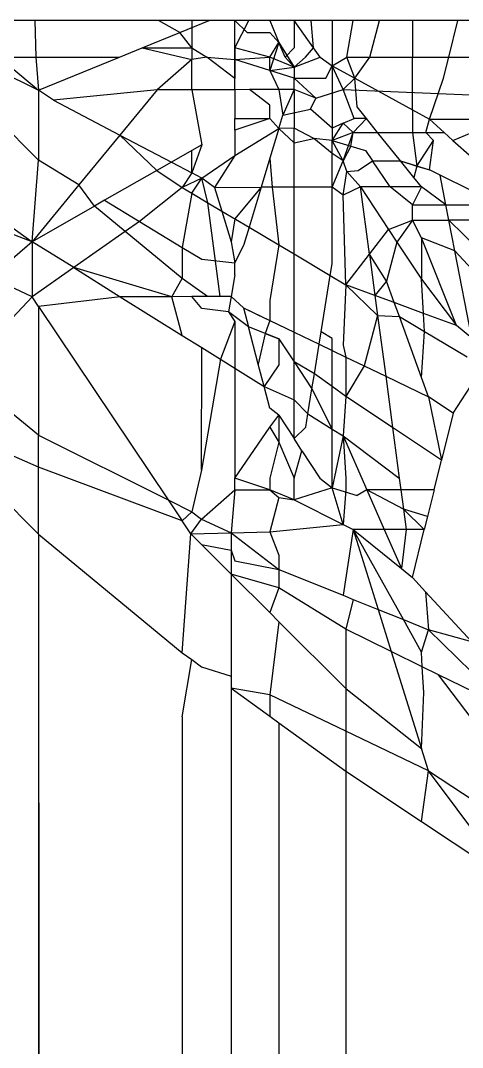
# Model space of a CAD drawing. Header units: inches. Extents: x 17 to 4615, y 5 to 3256.
# Drawn here: x 737.335 to 738.361, y 1396.521 to 1398.907 of the extents above; entities that cross this region are included whole.
import ezdxf

# ---------------------------------------------------------------- set-up
doc = ezdxf.new("R2010")
doc.units = ezdxf.units.IN
doc.header["$MEASUREMENT"] = 0

msp = doc.modelspace()

# ---------------------------------------------------------------- linework, layer by layer
for p, q in [((737.3679, 1398.9075), (737.1816, 1398.9075)), ((737.6556, 1398.9075), (737.3679, 1398.9075)), ((737.3679, 1398.9075), (737.3702, 1398.8225)), ((737.705, 1398.8799), (737.6556, 1398.9075)), ((737.7324, 1398.9075), (737.6556, 1398.9075)), ((737.705, 1398.8799), (737.7728, 1398.9075)), ((737.7728, 1398.9075), (737.7324, 1398.9075)), ((737.7324, 1398.9075), (737.7324, 1398.844)), ((737.8324, 1398.9075), (737.7728, 1398.9075)), ((737.8324, 1398.9075), (737.8611, 1398.8799)), ((737.8324, 1398.844), (737.8324, 1398.9075)), ((737.8324, 1398.844), (737.8651, 1398.9075)), ((737.8651, 1398.9075), (737.8324, 1398.9075)), ((737.9139, 1398.9075), (737.8651, 1398.9075)), ((737.9139, 1398.9075), (737.9346, 1398.8561)), ((737.9699, 1398.9075), (737.9139, 1398.9075)), ((737.9699, 1398.9075), (737.9699, 1398.844)), ((738.0101, 1398.9075), (737.9699, 1398.9075)), ((738.0151, 1398.844), (737.9699, 1398.9075)), ((738.0151, 1398.844), (738.0101, 1398.9075)), ((738.0583, 1398.9075), (738.0101, 1398.9075)), ((738.1074, 1398.9075), (738.0583, 1398.9075)), ((738.0583, 1398.9075), (738.0583, 1398.8026)), ((738.0924, 1398.8225), (738.1074, 1398.9075)), ((738.168, 1398.9075), (738.1074, 1398.9075)), ((738.146, 1398.8225), (738.168, 1398.9075)), ((738.2449, 1398.9075), (738.168, 1398.9075)), ((738.3502, 1398.9075), (738.2449, 1398.9075)), ((738.2449, 1398.9075), (738.2449, 1398.8225)), ((738.3294, 1398.8225), (738.3502, 1398.9075)), ((738.3824, 1398.9075), (738.3502, 1398.9075)), ((737.6172, 1398.844), (737.705, 1398.8799)), ((737.7324, 1398.844), (737.705, 1398.8799)), ((737.8611, 1398.8799), (737.9139, 1398.8799)), ((737.9139, 1398.8799), (737.9346, 1398.8561)), ((737.9346, 1398.8561), (737.9139, 1398.7912)), ((737.9139, 1398.8225), (737.9346, 1398.8561)), ((737.9346, 1398.8561), (737.9699, 1398.7994)), ((737.9495, 1398.8225), (737.9346, 1398.8561)), ((737.5644, 1398.8225), (737.6172, 1398.844)), ((737.6172, 1398.844), (737.7324, 1398.8167)), ((737.6172, 1398.844), (737.7324, 1398.844)), ((737.7324, 1398.844), (737.7324, 1398.8167)), ((737.7324, 1398.844), (737.7672, 1398.8225)), ((737.8324, 1398.8167), (737.8324, 1398.844)), ((737.9139, 1398.8225), (737.8324, 1398.844)), ((737.8324, 1398.844), (737.8324, 1398.773)), ((737.9699, 1398.844), (737.9495, 1398.8225)), ((737.9964, 1398.8225), (738.0151, 1398.844)), ((738.0304, 1398.8225), (738.0151, 1398.844)), ((737.2324, 1398.8167), (737.3767, 1398.746)), ((737.2842, 1398.8225), (737.3767, 1398.746)), ((737.2842, 1398.8225), (737.3702, 1398.8225)), ((737.3702, 1398.8225), (737.3767, 1398.746)), ((737.3702, 1398.8225), (737.5644, 1398.8225)), ((737.3767, 1398.746), (737.5644, 1398.8225)), ((737.7324, 1398.8167), (737.6522, 1398.7465)), ((737.7672, 1398.8225), (737.7324, 1398.8167)), ((737.7324, 1398.7466), (737.7324, 1398.8167)), ((737.8324, 1398.773), (737.7672, 1398.8225)), ((737.7672, 1398.8225), (737.8324, 1398.8167)), ((737.8324, 1398.8167), (737.9139, 1398.8225)), ((737.9139, 1398.7912), (737.8324, 1398.8167)), ((737.8324, 1398.773), (737.8324, 1398.8167)), ((737.8324, 1398.7468), (737.8324, 1398.8167)), ((737.9699, 1398.7994), (737.9139, 1398.8225)), ((737.9139, 1398.7912), (737.9139, 1398.8225)), ((737.9139, 1398.7912), (737.9699, 1398.7994)), ((737.9495, 1398.8225), (737.9699, 1398.7994)), ((737.9699, 1398.7994), (738.0304, 1398.8225)), ((737.9699, 1398.7994), (737.9964, 1398.8225)), ((737.9699, 1398.7994), (737.9699, 1398.7736)), ((738.0304, 1398.8225), (738.0583, 1398.8026)), ((738.044, 1398.7736), (738.0583, 1398.8026)), ((738.0583, 1398.8026), (738.0924, 1398.8225)), ((738.0839, 1398.7473), (738.0583, 1398.8026)), ((738.0583, 1398.8026), (738.1109, 1398.7736)), ((738.0583, 1398.8026), (738.0583, 1398.6572)), ((738.1109, 1398.7736), (738.0924, 1398.8225)), ((738.0924, 1398.8225), (738.146, 1398.8225)), ((738.1109, 1398.7736), (738.146, 1398.8225)), ((738.146, 1398.8225), (738.2449, 1398.8225)), ((738.2449, 1398.8225), (738.3294, 1398.8225)), ((738.2449, 1398.6998), (738.2449, 1398.8225)), ((738.3173, 1398.7736), (738.3294, 1398.8225)), ((738.3294, 1398.8225), (738.3824, 1398.8225)), ((737.3768, 1398.5828), (737.1769, 1398.7833)), ((737.9699, 1398.7736), (737.9139, 1398.7912)), ((737.9139, 1398.7912), (737.9346, 1398.747)), ((737.8324, 1398.7468), (737.8324, 1398.773)), ((737.9699, 1398.7471), (737.9699, 1398.7736)), ((737.9699, 1398.7736), (738.044, 1398.7736)), ((737.9699, 1398.7736), (738.0209, 1398.7268)), ((738.0839, 1398.7473), (738.1109, 1398.7736)), ((738.1109, 1398.7736), (738.2449, 1398.6998)), ((738.1162, 1398.7071), (738.1109, 1398.7736)), ((738.2842, 1398.6782), (738.3173, 1398.7736)), ((737.3767, 1398.746), (737.3768, 1398.5828)), ((737.4111, 1398.7226), (737.3767, 1398.746)), ((737.6522, 1398.7465), (737.4111, 1398.7226)), ((737.6522, 1398.7465), (737.5656, 1398.6412)), ((737.7324, 1398.7466), (737.6522, 1398.7465)), ((737.8324, 1398.7468), (737.7324, 1398.7466)), ((737.7324, 1398.7466), (737.7555, 1398.6186)), ((737.8666, 1398.7469), (737.8324, 1398.7468)), ((737.8324, 1398.7468), (737.8324, 1398.6798)), ((737.9346, 1398.747), (737.8666, 1398.7469)), ((737.9138, 1398.7109), (737.8666, 1398.7469)), ((737.9699, 1398.7471), (737.9346, 1398.747)), ((737.9346, 1398.747), (737.9441, 1398.6879)), ((737.9699, 1398.7471), (737.9441, 1398.6879)), ((737.9699, 1398.7471), (737.9699, 1398.6572)), ((738.0209, 1398.7268), (737.9699, 1398.7471)), ((738.0209, 1398.7268), (738.0839, 1398.7473)), ((738.0839, 1398.7473), (738.5101, 1398.7294)), ((738.1092, 1398.6798), (738.0839, 1398.7473)), ((737.4111, 1398.7226), (737.5656, 1398.6412)), ((737.9138, 1398.6798), (737.9138, 1398.7109)), ((738.0083, 1398.7012), (738.0209, 1398.7268)), ((738.1381, 1398.6798), (738.1162, 1398.7071)), ((737.8324, 1398.6525), (737.8324, 1398.6798)), ((737.9138, 1398.6798), (737.8324, 1398.6525)), ((737.8324, 1398.6798), (737.9138, 1398.6798)), ((737.9346, 1398.6563), (737.9138, 1398.6798)), ((737.9346, 1398.6563), (737.9441, 1398.6879)), ((737.9441, 1398.6879), (738.0083, 1398.7012)), ((738.0583, 1398.6572), (738.0083, 1398.7012)), ((738.0839, 1398.6691), (738.1092, 1398.6798)), ((738.1074, 1398.6476), (738.1381, 1398.6798)), ((738.1381, 1398.6798), (738.1092, 1398.6798)), ((738.164, 1398.6476), (738.1381, 1398.6798)), ((738.2449, 1398.6998), (738.2842, 1398.6782)), ((738.2449, 1398.6998), (738.2449, 1398.6476)), ((737.8324, 1398.594), (737.9346, 1398.6563)), ((737.9346, 1398.6563), (737.9138, 1398.5874)), ((737.9699, 1398.6572), (737.9346, 1398.6563)), ((737.9346, 1398.6563), (737.9699, 1398.6232)), ((738.0157, 1398.6334), (737.9699, 1398.6572)), ((737.9699, 1398.6232), (737.9699, 1398.6572)), ((738.0583, 1398.629), (738.0839, 1398.6691)), ((738.0839, 1398.6691), (738.0583, 1398.6572)), ((738.0583, 1398.6572), (738.0583, 1398.629)), ((738.1074, 1398.6476), (738.0839, 1398.6691)), ((738.2761, 1398.6476), (738.2842, 1398.6782)), ((738.2842, 1398.6782), (738.3182, 1398.6476)), ((738.2842, 1398.6782), (738.3824, 1398.6782)), ((737.5656, 1398.6412), (737.4706, 1398.5258)), ((737.5656, 1398.6412), (737.6516, 1398.5592)), ((737.5656, 1398.6412), (737.6851, 1398.5783)), ((737.8324, 1398.6525), (737.8324, 1398.594)), ((737.9699, 1398.6232), (738.0157, 1398.6334)), ((738.0583, 1398.629), (738.0157, 1398.6334)), ((738.0583, 1398.5985), (738.0157, 1398.6334)), ((738.1074, 1398.6476), (738.0583, 1398.629)), ((738.0838, 1398.5816), (738.1074, 1398.6476)), ((738.1022, 1398.6156), (738.1074, 1398.6476)), ((738.1074, 1398.6476), (738.164, 1398.6476)), ((738.164, 1398.6476), (738.2449, 1398.6476)), ((738.2171, 1398.5816), (738.164, 1398.6476)), ((738.2449, 1398.6476), (738.2761, 1398.6476)), ((738.2449, 1398.6476), (738.2554, 1398.569)), ((738.2761, 1398.6476), (738.3182, 1398.6476)), ((738.2937, 1398.629), (738.2761, 1398.6476)), ((738.3182, 1398.6476), (738.339, 1398.629)), ((738.339, 1398.629), (738.3824, 1398.6476)), ((737.7555, 1398.6186), (737.7324, 1398.5534)), ((737.7555, 1398.6186), (737.7324, 1398.6054)), ((737.9699, 1398.5202), (737.9699, 1398.6232)), ((738.0838, 1398.5816), (738.0583, 1398.629)), ((738.0583, 1398.629), (738.1022, 1398.6156)), ((738.0583, 1398.5985), (738.0583, 1398.629)), ((738.1022, 1398.6156), (738.0838, 1398.5816)), ((738.1022, 1398.6156), (738.1359, 1398.6054)), ((738.2554, 1398.569), (738.2937, 1398.629)), ((738.2842, 1398.5602), (738.2937, 1398.629)), ((738.339, 1398.629), (738.3824, 1398.5901)), ((737.7324, 1398.6054), (737.6851, 1398.5783)), ((737.7324, 1398.5534), (737.7324, 1398.6054)), ((737.7555, 1398.5413), (737.8324, 1398.594)), ((737.8324, 1398.594), (737.7854, 1398.5197)), ((737.9138, 1398.5874), (737.8936, 1398.52)), ((737.9138, 1398.5874), (737.9191, 1398.5201)), ((738.0838, 1398.5816), (738.0583, 1398.5985)), ((738.0583, 1398.5205), (738.0583, 1398.5985)), ((738.1359, 1398.6054), (738.1519, 1398.5816)), ((737.1031, 1398.5787), (737.3618, 1398.3935)), ((737.3618, 1398.3935), (737.3768, 1398.5828)), ((737.4706, 1398.5258), (737.3768, 1398.5828)), ((737.6851, 1398.5783), (737.6516, 1398.5592)), ((737.6851, 1398.5783), (737.7324, 1398.5534)), ((738.0583, 1398.5205), (738.0838, 1398.5816)), ((738.0928, 1398.5567), (738.0838, 1398.5816)), ((738.1192, 1398.559), (738.1519, 1398.5816)), ((738.1519, 1398.5816), (738.2171, 1398.5816)), ((738.1928, 1398.5209), (738.1519, 1398.5816)), ((738.2484, 1398.5426), (738.2171, 1398.5816)), ((738.2171, 1398.5816), (738.2842, 1398.5602)), ((738.2171, 1398.5816), (738.2554, 1398.569)), ((738.2554, 1398.569), (738.2484, 1398.5426)), ((738.2554, 1398.569), (738.2842, 1398.5602)), ((737.6516, 1398.5592), (737.53, 1398.4897)), ((737.6516, 1398.5592), (737.7101, 1398.5195)), ((737.7324, 1398.5534), (737.7101, 1398.5195)), ((737.7555, 1398.5413), (737.7101, 1398.5195)), ((737.7555, 1398.5413), (737.7324, 1398.5534)), ((737.7324, 1398.5063), (737.7555, 1398.5413)), ((737.7696, 1398.4841), (737.7555, 1398.5413)), ((737.7854, 1398.5197), (737.7555, 1398.5413)), ((738.0839, 1398.5016), (738.0928, 1398.5567)), ((738.0928, 1398.5567), (738.1192, 1398.559)), ((738.1243, 1398.5207), (738.0928, 1398.5567)), ((738.2657, 1398.5211), (738.2484, 1398.5426)), ((738.3093, 1398.5478), (738.2842, 1398.5602)), ((738.3824, 1398.5118), (738.3093, 1398.5478)), ((738.3226, 1398.4789), (738.3093, 1398.5478)), ((737.4706, 1398.5258), (737.3618, 1398.3935)), ((737.5063, 1398.4761), (737.4706, 1398.5258)), ((737.7101, 1398.5195), (737.6113, 1398.4403)), ((737.7101, 1398.5195), (737.7324, 1398.5063)), ((737.7854, 1398.5197), (737.8936, 1398.52)), ((737.7854, 1398.5197), (737.8021, 1398.4648)), ((737.8936, 1398.52), (737.8324, 1398.4468)), ((737.8936, 1398.52), (737.8656, 1398.427)), ((737.9191, 1398.5201), (737.8936, 1398.52)), ((737.9699, 1398.5202), (737.9191, 1398.5201)), ((737.9191, 1398.5201), (737.9346, 1398.386)), ((738.0583, 1398.5205), (737.9699, 1398.5202)), ((737.9699, 1398.365), (737.9699, 1398.5202)), ((738.0583, 1398.3423), (738.0583, 1398.5205)), ((738.0839, 1398.5016), (738.0583, 1398.5205)), ((738.1243, 1398.5207), (738.0839, 1398.5016)), ((738.1928, 1398.5209), (738.1243, 1398.5207)), ((738.1243, 1398.5207), (738.1894, 1398.422)), ((738.145, 1398.3644), (738.1243, 1398.5207)), ((738.2657, 1398.5211), (738.1928, 1398.5209)), ((738.2449, 1398.4789), (738.1928, 1398.5209)), ((738.2657, 1398.5211), (738.2449, 1398.4789)), ((738.3226, 1398.4789), (738.2657, 1398.5211)), ((737.3618, 1398.3935), (737.1031, 1398.4929)), ((737.53, 1398.4897), (737.5063, 1398.4761)), ((737.53, 1398.4897), (737.6113, 1398.4403)), ((737.7324, 1398.5063), (737.7102, 1398.3802)), ((737.7324, 1398.5063), (737.7696, 1398.4841)), ((738.0903, 1398.2933), (738.0839, 1398.5016)), ((737.5063, 1398.4761), (737.3618, 1398.3935)), ((737.5781, 1398.417), (737.5063, 1398.4761)), ((737.7984, 1398.2658), (737.7696, 1398.4841)), ((737.7696, 1398.4841), (737.8021, 1398.4648)), ((738.2449, 1398.4436), (738.2449, 1398.4789)), ((738.2449, 1398.4789), (738.3226, 1398.4789)), ((738.3226, 1398.4789), (738.3824, 1398.4789)), ((738.3295, 1398.4436), (738.3226, 1398.4789)), ((737.8021, 1398.4648), (737.8238, 1398.3931)), ((737.8021, 1398.4648), (737.8656, 1398.427)), ((737.8324, 1398.4468), (737.8238, 1398.3931)), ((738.1894, 1398.422), (738.2449, 1398.4436)), ((738.2449, 1398.4436), (738.2089, 1398.3926)), ((738.2657, 1398.4021), (738.2449, 1398.4436)), ((738.2449, 1398.4436), (738.3295, 1398.4436)), ((738.3432, 1398.3724), (738.3295, 1398.4436)), ((738.3992, 1398.3757), (738.3295, 1398.4436)), ((738.3824, 1398.4436), (738.3295, 1398.4436)), ((737.6113, 1398.4403), (737.5781, 1398.417)), ((737.6113, 1398.4403), (737.7102, 1398.3802)), ((737.8656, 1398.427), (737.8535, 1398.3869)), ((737.8656, 1398.427), (737.9346, 1398.386)), ((738.145, 1398.3644), (738.1894, 1398.422)), ((738.1894, 1398.422), (738.2089, 1398.3926)), ((737.3618, 1398.3935), (737.2661, 1398.3103)), ((737.3618, 1398.3935), (737.3618, 1398.2655)), ((737.4584, 1398.3332), (737.3618, 1398.3935)), ((737.5781, 1398.417), (737.4584, 1398.3332)), ((737.7101, 1398.3083), (737.5781, 1398.417)), ((738.3475, 1398.1984), (738.2657, 1398.4021)), ((738.3432, 1398.3724), (738.2657, 1398.4021)), ((738.2657, 1398.4021), (738.2657, 1398.3067)), ((737.7102, 1398.3802), (737.7101, 1398.3083)), ((737.7102, 1398.3802), (737.7555, 1398.3527)), ((737.8238, 1398.3931), (737.8324, 1398.344)), ((737.8535, 1398.3869), (737.8324, 1398.344)), ((737.9346, 1398.386), (737.9138, 1398.2565)), ((737.9346, 1398.386), (737.9699, 1398.365)), ((738.2089, 1398.3926), (738.1849, 1398.3016)), ((738.2089, 1398.3926), (738.2657, 1398.3067)), ((738.3824, 1398.1694), (738.3432, 1398.3724)), ((738.3824, 1398.3299), (738.3432, 1398.3724)), ((737.7555, 1398.3527), (737.8324, 1398.344)), ((737.9699, 1398.365), (738.0539, 1398.315)), ((737.9699, 1398.1832), (737.9699, 1398.365)), ((738.0903, 1398.2933), (738.145, 1398.3644)), ((738.1849, 1398.3016), (738.145, 1398.3644)), ((738.145, 1398.3644), (738.1578, 1398.2684)), ((737.4584, 1398.3332), (737.3618, 1398.2655)), ((737.6859, 1398.2657), (737.4584, 1398.3332)), ((737.4584, 1398.3332), (737.5664, 1398.2656)), ((737.8324, 1398.3167), (737.8324, 1398.344)), ((738.0539, 1398.315), (738.0583, 1398.3423)), ((737.3618, 1398.2655), (737.2661, 1398.3103)), ((737.6859, 1398.2657), (737.7101, 1398.3083)), ((737.7691, 1398.2658), (737.7101, 1398.3083)), ((737.8324, 1398.3167), (737.8238, 1398.2659)), ((738.0328, 1398.1842), (738.0539, 1398.315)), ((738.0539, 1398.315), (738.0903, 1398.2933)), ((738.1849, 1398.3016), (738.1578, 1398.2684)), ((738.2028, 1398.2518), (738.1849, 1398.3016)), ((738.2657, 1398.3067), (738.3475, 1398.1984)), ((738.2704, 1398.2269), (738.2657, 1398.3067)), ((738.0903, 1398.2933), (738.0839, 1398.1531)), ((738.1578, 1398.2684), (738.0903, 1398.2933)), ((738.0903, 1398.2933), (738.1639, 1398.2223)), ((737.198, 1398.0906), (737.3618, 1398.2655)), ((737.3767, 1398.2431), (737.3618, 1398.2655)), ((737.5664, 1398.2656), (737.3767, 1398.2431)), ((737.6859, 1398.2657), (737.5664, 1398.2656)), ((737.5664, 1398.2656), (737.7102, 1398.1758)), ((737.7324, 1398.2658), (737.6859, 1398.2657)), ((737.7102, 1398.1758), (737.6859, 1398.2657)), ((737.7555, 1398.2383), (737.7324, 1398.2658)), ((737.7691, 1398.2658), (737.7324, 1398.2658)), ((737.8238, 1398.2659), (737.7691, 1398.2658)), ((737.8238, 1398.2659), (737.7984, 1398.2658)), ((737.8238, 1398.2659), (737.8178, 1398.2306)), ((737.8238, 1398.2659), (737.8526, 1398.2397)), ((737.9138, 1398.2565), (737.9138, 1398.21)), ((738.2028, 1398.2518), (738.1578, 1398.2684)), ((738.1578, 1398.2684), (738.1639, 1398.2223)), ((738.2145, 1398.2194), (738.2028, 1398.2518)), ((738.2704, 1398.2269), (738.2028, 1398.2518)), ((737.3767, 1398.2431), (737.3768, 1397.9435)), ((737.3767, 1398.2431), (737.6775, 1397.7934)), ((737.8178, 1398.2306), (737.7555, 1398.2383)), ((737.8178, 1398.2306), (737.8324, 1398.208)), ((737.8642, 1398.1954), (737.8178, 1398.2306)), ((737.8526, 1398.2397), (737.8642, 1398.1954)), ((737.8526, 1398.2397), (737.9138, 1398.21)), ((737.8526, 1398.2397), (737.884, 1398.2245)), ((738.2729, 1398.1847), (738.2704, 1398.2269)), ((738.3475, 1398.1984), (738.2704, 1398.2269)), ((737.8324, 1398.208), (737.7991, 1398.1202)), ((737.8324, 1398.208), (737.8324, 1398.0994)), ((737.884, 1398.2245), (737.9138, 1398.21)), ((737.9138, 1398.21), (737.9033, 1398.18)), ((737.9138, 1398.21), (737.9699, 1398.1832)), ((738.1639, 1398.2223), (738.1329, 1398.1046)), ((738.1639, 1398.2223), (738.2145, 1398.2194)), ((738.1639, 1398.2223), (738.1828, 1398.0806)), ((738.2656, 1398.0777), (738.2145, 1398.2194)), ((738.2145, 1398.2194), (738.2729, 1398.1847)), ((737.9346, 1398.1677), (737.8642, 1398.1954)), ((737.9033, 1398.18), (737.8642, 1398.1954)), ((737.887, 1398.1087), (737.8642, 1398.1954)), ((737.9033, 1398.18), (737.887, 1398.1087)), ((737.9033, 1398.18), (737.9346, 1398.1677)), ((737.9699, 1398.1832), (738.0281, 1398.1551)), ((737.9699, 1398.1144), (737.9699, 1398.1832)), ((738.0281, 1398.1551), (738.0328, 1398.1842)), ((738.0583, 1398.1687), (738.0328, 1398.1842)), ((738.2656, 1398.0777), (738.2729, 1398.1847)), ((738.2729, 1398.1847), (738.3717, 1398.1259)), ((738.3824, 1398.1694), (738.3475, 1398.1984)), ((737.7102, 1398.1758), (737.7555, 1398.1474)), ((737.9346, 1398.1677), (737.9699, 1398.1144)), ((737.9346, 1398.1677), (737.9348, 1398.1071)), ((738.0171, 1398.0867), (738.0281, 1398.1551)), ((738.0281, 1398.1551), (738.0583, 1398.1406)), ((738.0583, 1398.1406), (738.0583, 1398.1687)), ((737.7554, 1397.8626), (737.7555, 1398.1474)), ((737.7555, 1398.1474), (737.7991, 1398.1202)), ((738.0583, 1398.1406), (738.0903, 1398.1252)), ((738.0583, 1398.057), (738.0583, 1398.1406)), ((738.0839, 1398.1531), (738.0903, 1398.1252)), ((737.7991, 1398.1202), (737.7554, 1397.8626)), ((737.7991, 1398.1202), (737.8324, 1398.0994)), ((737.9007, 1398.0567), (737.887, 1398.1087)), ((737.9348, 1398.1071), (737.9007, 1398.0567)), ((737.9699, 1398.1144), (738.0115, 1398.0515)), ((738.0171, 1398.0867), (737.9699, 1398.1144)), ((737.9699, 1398.0259), (737.9699, 1398.1144)), ((738.0903, 1398.1252), (738.1329, 1398.1046)), ((738.0903, 1398.1252), (738.0905, 1398.0337)), ((737.3768, 1397.9435), (737.198, 1398.0906)), ((737.8324, 1398.0994), (737.8324, 1397.844)), ((737.8324, 1398.0994), (737.9007, 1398.0567)), ((738.0115, 1398.0515), (738.0171, 1398.0867)), ((738.0583, 1398.057), (738.0171, 1398.0867)), ((738.1329, 1398.1046), (738.0905, 1398.0337)), ((738.1329, 1398.1046), (738.1828, 1398.0806)), ((738.3393, 1397.9948), (738.4096, 1398.1033)), ((738.1828, 1398.0806), (738.2819, 1398.0328)), ((738.1828, 1398.0806), (738.1986, 1397.9618)), ((738.2819, 1398.0328), (738.2656, 1398.0777)), ((737.9138, 1398.0068), (737.9007, 1398.0567)), ((737.9007, 1398.0567), (737.9699, 1398.0259)), ((738.0021, 1397.9933), (738.0115, 1398.0515)), ((738.0115, 1398.0515), (738.0583, 1397.9581)), ((738.0583, 1397.9581), (738.0583, 1398.057)), ((738.0905, 1398.0337), (738.0583, 1398.057)), ((737.9699, 1397.9361), (737.9699, 1398.0259)), ((737.9699, 1398.0259), (738.0021, 1397.9933)), ((738.0905, 1398.0337), (738.0839, 1397.9421)), ((738.1986, 1397.9618), (738.0905, 1398.0337)), ((738.3393, 1397.9948), (738.2819, 1398.0328)), ((738.2819, 1398.0328), (738.3124, 1397.886)), ((737.1032, 1397.9893), (737.3767, 1397.7137)), ((737.3767, 1397.8694), (737.1032, 1397.9893)), ((737.9346, 1397.9904), (737.9138, 1398.0068)), ((737.9138, 1397.9623), (737.9346, 1397.9904)), ((737.9346, 1397.9904), (737.9346, 1397.9275)), ((737.9346, 1397.9904), (737.9699, 1397.9361)), ((737.9972, 1397.9628), (738.0021, 1397.9933)), ((738.0021, 1397.9933), (738.0583, 1397.9581)), ((738.3393, 1397.9948), (738.3124, 1397.886)), ((737.3767, 1397.8694), (737.3768, 1397.9435)), ((737.3768, 1397.9435), (737.6775, 1397.7934)), ((737.8324, 1397.844), (737.9138, 1397.9623)), ((737.9138, 1397.9623), (737.9346, 1397.9275)), ((737.9699, 1397.9361), (737.9972, 1397.9628)), ((738.0583, 1397.8214), (738.0583, 1397.9581)), ((738.0583, 1397.9581), (738.0839, 1397.9421)), ((738.0839, 1397.9421), (738.0583, 1397.8214)), ((738.0839, 1397.9421), (738.2142, 1397.844)), ((738.0839, 1397.9421), (738.0901, 1397.844)), ((738.0839, 1397.9421), (738.139, 1397.8167)), ((738.1986, 1397.9618), (738.2142, 1397.844)), ((738.3124, 1397.886), (738.1986, 1397.9618)), ((737.9346, 1397.9275), (737.9137, 1397.844)), ((737.9346, 1397.9275), (737.9699, 1397.844)), ((737.9883, 1397.9078), (737.9699, 1397.9361)), ((737.9699, 1397.844), (737.9883, 1397.9078)), ((737.9883, 1397.9078), (738.0297, 1397.844)), ((737.7102, 1397.7446), (737.3767, 1397.8694)), ((737.3767, 1397.7137), (737.3767, 1397.8694)), ((738.2952, 1397.8167), (738.3124, 1397.886)), ((737.7554, 1397.8626), (737.7324, 1397.766)), ((737.8324, 1397.8167), (737.8324, 1397.844)), ((737.9137, 1397.8167), (737.8324, 1397.844)), ((737.9137, 1397.844), (737.9137, 1397.8167)), ((737.9699, 1397.7932), (737.9699, 1397.844)), ((738.0583, 1397.8214), (737.9699, 1397.7932)), ((738.0297, 1397.844), (738.0583, 1397.8214)), ((738.0583, 1397.8214), (738.1168, 1397.8038)), ((738.0839, 1397.7362), (738.0583, 1397.8214)), ((738.0901, 1397.844), (738.0901, 1397.8167)), ((738.2142, 1397.844), (738.2179, 1397.8167)), ((737.7554, 1397.7483), (737.8324, 1397.8167)), ((737.8324, 1397.8167), (737.8238, 1397.7169)), ((737.8324, 1397.8167), (737.9137, 1397.8167)), ((737.9137, 1397.8167), (737.9346, 1397.7992)), ((737.9699, 1397.7932), (737.9137, 1397.8167)), ((737.9346, 1397.7992), (737.9137, 1397.7193)), ((737.9346, 1397.7992), (737.9699, 1397.7932)), ((738.0901, 1397.8167), (738.0839, 1397.7362)), ((738.139, 1397.8167), (738.1168, 1397.8038)), ((738.2238, 1397.7717), (738.139, 1397.8167)), ((738.2179, 1397.8167), (738.139, 1397.8167)), ((738.139, 1397.8167), (738.1795, 1397.7245)), ((738.2179, 1397.8167), (738.2238, 1397.7717)), ((738.2952, 1397.8167), (738.2179, 1397.8167)), ((738.2952, 1397.8167), (738.2799, 1397.7548)), ((737.6775, 1397.7934), (737.7102, 1397.7446)), ((737.6775, 1397.7934), (737.7324, 1397.766)), ((737.9699, 1397.7932), (738.0839, 1397.7362)), ((737.7324, 1397.766), (737.7102, 1397.7446)), ((737.7324, 1397.766), (737.7554, 1397.7483)), ((738.2799, 1397.7548), (738.2238, 1397.7717)), ((738.2238, 1397.7717), (738.2724, 1397.7245)), ((738.2238, 1397.7717), (738.2301, 1397.7245)), ((738.2799, 1397.7548), (738.2724, 1397.7245)), ((737.7303, 1397.7144), (737.7102, 1397.7446)), ((737.7303, 1397.7144), (737.7554, 1397.7483)), ((737.7554, 1397.7483), (737.8238, 1397.7169)), ((737.9137, 1397.7193), (738.0839, 1397.7362)), ((738.0839, 1397.7362), (738.1074, 1397.7245)), ((737.3767, 1397.7137), (737.7101, 1397.4382)), ((737.3767, 1397.7137), (737.3767, 629.6467)), ((737.3767, 1397.7137), (737.549, 983.3024)), ((737.7101, 1397.4382), (737.7303, 1397.7144)), ((737.7303, 1397.7144), (737.8238, 1397.7169)), ((737.7303, 1397.7144), (737.7554, 1397.6894)), ((737.8238, 1397.7169), (737.9137, 1397.7193)), ((737.8238, 1397.7169), (737.9346, 1397.632)), ((737.8238, 1397.7169), (737.8238, 1397.6767)), ((737.9137, 1397.7193), (737.9346, 1397.6651)), ((738.1074, 1397.7245), (738.0838, 1397.5717)), ((738.1074, 1397.7245), (738.2194, 1397.6339)), ((738.1795, 1397.7245), (738.1074, 1397.7245)), ((738.2238, 1397.5152), (738.1074, 1397.7245)), ((738.1074, 1397.7245), (738.1651, 1397.5389)), ((738.2301, 1397.7245), (738.1795, 1397.7245)), ((738.1795, 1397.7245), (738.2194, 1397.6339)), ((738.2301, 1397.7245), (738.2194, 1397.6339)), ((738.2724, 1397.7245), (738.2301, 1397.7245)), ((738.2449, 1397.6132), (738.2724, 1397.7245)), ((737.7554, 1397.6894), (737.8238, 1397.6211)), ((737.7554, 1397.6894), (737.8238, 1397.6767)), ((737.8238, 1397.6767), (737.8324, 1397.6516)), ((737.8238, 1397.6767), (737.8238, 1397.6211)), ((737.9346, 1397.6651), (737.9346, 1397.632)), ((737.8324, 1397.6516), (737.9346, 1397.632)), ((737.9346, 1397.632), (738.0838, 1397.5717)), ((737.9346, 1397.632), (737.9346, 1397.5887)), ((738.2194, 1397.6339), (738.2449, 1397.6132)), ((737.9346, 1397.5887), (737.8238, 1397.6211)), ((737.8238, 1397.6211), (737.9137, 1397.5313)), ((737.8238, 1397.6211), (737.8238, 1397.3836)), ((738.2449, 1397.6132), (738.2755, 1397.5799)), ((737.9346, 1397.5887), (737.9137, 1397.5313)), ((738.0905, 1397.4926), (737.9346, 1397.5887)), ((738.0838, 1397.5717), (738.1074, 1397.5622)), ((738.1074, 1397.5622), (738.0905, 1397.4926)), ((738.1074, 1397.5622), (738.1651, 1397.5389)), ((738.2755, 1397.5799), (738.2818, 1397.4917)), ((738.2755, 1397.5799), (738.3824, 1397.4636)), ((738.1651, 1397.5389), (738.1956, 1397.4409)), ((738.1651, 1397.5389), (738.2238, 1397.5152)), ((737.9137, 1397.5313), (737.9347, 1397.5103)), ((737.9347, 1397.5103), (737.9137, 1397.3404)), ((737.9347, 1397.5103), (738.0899, 1397.3553)), ((738.2657, 1397.4398), (738.2238, 1397.5152)), ((738.2238, 1397.5152), (738.2818, 1397.4917)), ((738.1956, 1397.4409), (738.0905, 1397.4926)), ((738.0905, 1397.4926), (738.0905, 1397.4121)), ((738.2657, 1397.4398), (738.2818, 1397.4917)), ((738.3824, 1397.4636), (738.2818, 1397.4917)), ((738.2818, 1397.4917), (738.4732, 1397.3044)), ((738.1956, 1397.4409), (738.2657, 1397.2156)), ((738.2677, 1397.4055), (738.1956, 1397.4409)), ((738.2677, 1397.4055), (738.2657, 1397.4398)), ((737.7101, 1397.4382), (737.7324, 1397.4221)), ((737.7102, 1397.289), (737.7324, 1397.4221)), ((737.7324, 1397.4221), (737.7554, 1397.4054)), ((737.7554, 1397.4054), (737.8238, 1397.3836)), ((738.0905, 1397.4121), (738.0899, 1397.3553)), ((738.3057, 1397.3868), (738.2677, 1397.4055)), ((738.2712, 1397.3461), (738.2677, 1397.4055)), ((737.8238, 1397.3836), (737.8238, 1397.3559)), ((738.4732, 1397.1646), (738.3057, 1397.3868)), ((738.4732, 1397.3044), (738.3057, 1397.3868)), ((737.8238, 1397.3559), (737.9137, 1397.2908)), ((737.9137, 1397.3404), (737.8238, 1397.3559)), ((737.8238, 1397.3559), (737.8238, 1141.8374)), ((738.0899, 1397.3553), (738.0899, 1397.2558)), ((738.0899, 1397.3553), (738.2657, 1397.2156)), ((738.2657, 1397.2156), (738.2712, 1397.3461)), ((738.0899, 1397.2558), (737.9137, 1397.3404)), ((737.9137, 1397.3404), (737.9137, 1397.2908)), ((737.7102, 1397.289), (737.549, 983.3024)), ((737.7102, 1397.289), (737.7655, 1272.3969)), ((737.9137, 1397.2908), (737.9347, 1397.2755)), ((737.9347, 1397.2755), (737.927, 1339.3045)), ((737.9347, 1397.2755), (738.0905, 1397.1628)), ((738.0899, 1397.2558), (738.0905, 1397.1628)), ((738.2818, 1397.1637), (738.0899, 1397.2558)), ((738.2818, 1397.1637), (738.2657, 1397.2156)), ((738.0905, 1397.1628), (738.0838, 1381.4995)), ((738.0905, 1397.1628), (738.2656, 1397.046)), ((738.2656, 1397.046), (738.2818, 1397.1637)), ((738.4732, 1396.9076), (738.2818, 1397.1637)), ((738.2818, 1397.1637), (738.4732, 1397.0377)), ((738.2656, 1397.046), (738.4732, 1396.9076))]:
    msp.add_line(p, q)

doc.saveas('drawing.dxf')
